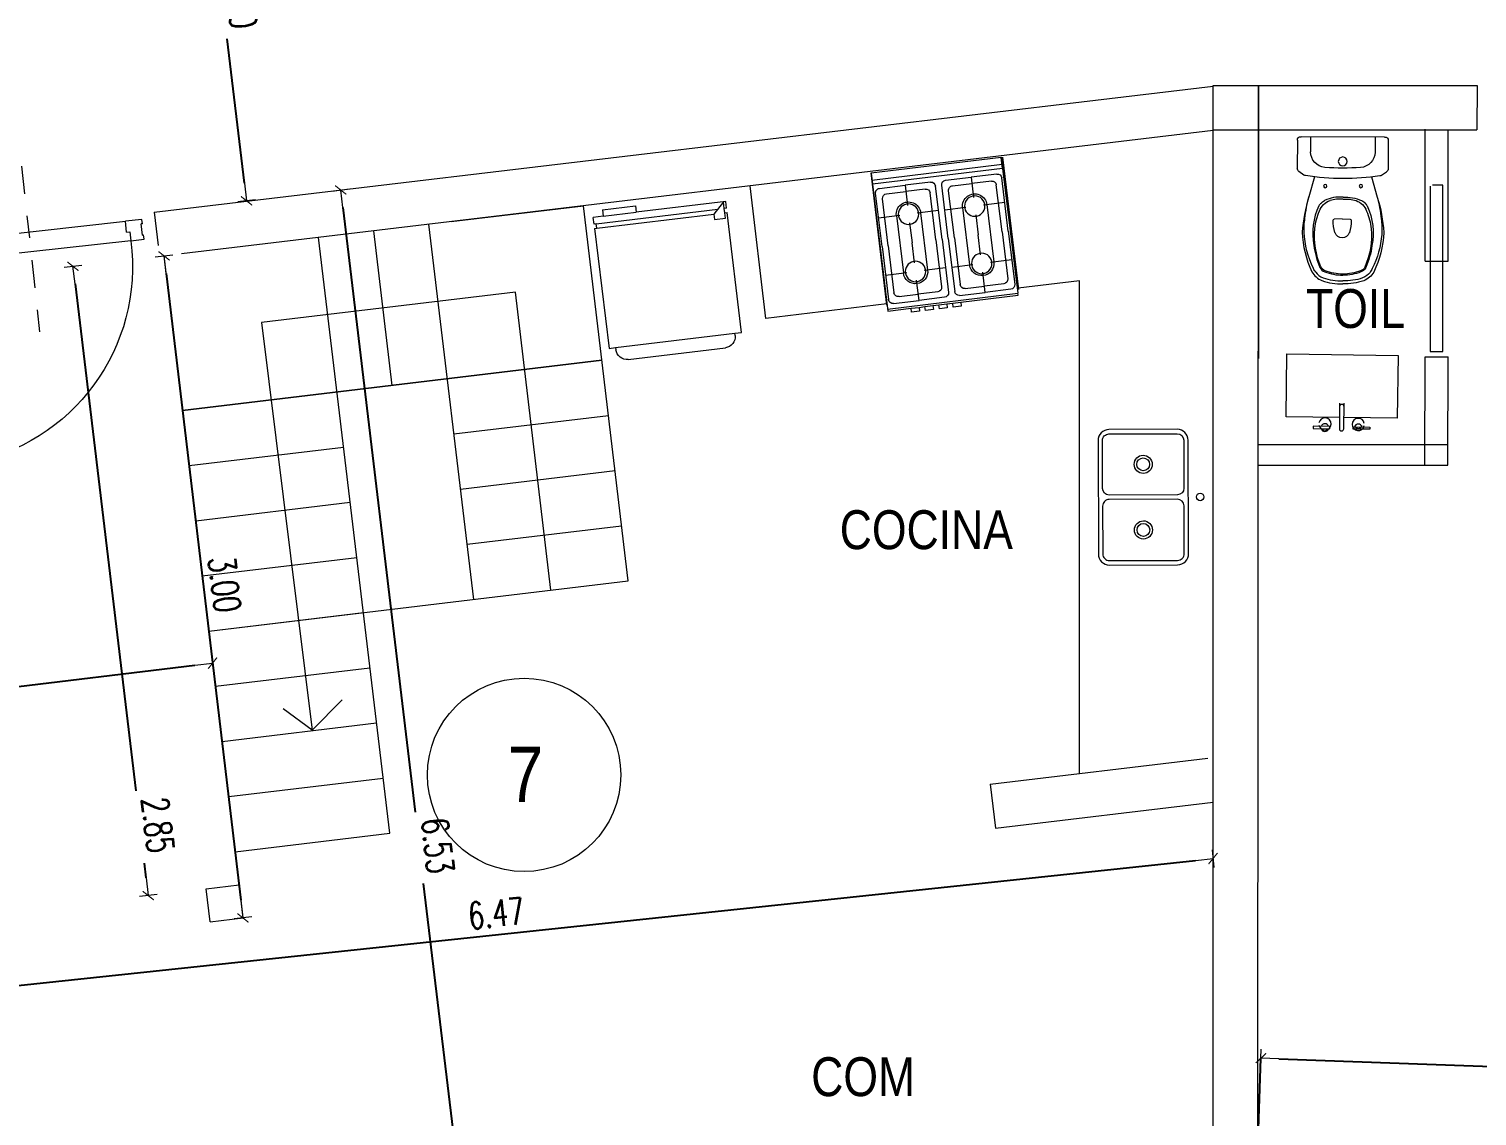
# Model space of a CAD drawing. Header units: millimetres. Extents: x 4525 to 9082, y 179 to 563.
# Drawn here: x 5381.89 to 5388.41, y 508.94 to 513.83 of the extents above; entities that cross this region are included whole.
import ezdxf

# ---------------------------------------------------------------- set-up
doc = ezdxf.new("R2010")
doc.units = ezdxf.units.MM
doc.header["$LTSCALE"] = 100
doc.linetypes.add('ACAD_ISO04W100', pattern=[30, 24, -3, 0, -3])
doc.linetypes.add('DASHDOT2', pattern=[0.5, 0.25, -0.125, 0, -0.125])
doc.layers.get('DEFPOINTS').update_dxf_attribs({"lineweight": 5})
for name, color, linetype, lineweight in [('000-Ejes', 251, 'ACAD_ISO04W100', 5), ('003-Mesada', 31, 'Continuous', 25), ('004-Carpinterias', 1, 'Continuous', 18), ('004-Carpinterias Puertas', 1, 'Continuous', 13), ('006-Cotas parciales', 7, 'Continuous', 5), ('A01-Barrido', 250, 'Continuous', 5), ('A01-Carpinterias', 1, 'Continuous', 18), ('EQ-cocinas', 24, 'Continuous', 18), ('HATCH MUROS', 251, 'Continuous', 9), ('SANIT', 12, 'Continuous', 13), ('SANIT-INT', 11, 'Continuous', 5)]:
    doc.layers.add(name, color=color, linetype=linetype, lineweight=lineweight)
doc.styles.add('AREAL', font='ARIALN.TTF')
doc.styles.add('COTAS', font='ROMANS.shx', dxfattribs={"width": 0.7})
doc.dimstyles.new('COTA40', dxfattribs={"dimscale": 0.4, "dimtxt": 0.3, "dimasz": 0.2, "dimexe": 0, "dimexo": 0, "dimgap": 0.09, "dimtad": 1, "dimzin": 0, "dimdsep": 46, "dimtxsty": 'COTAS', "dimblk1": 'COTA_N', "dimblk2": 'COTA_N', "dimsah": 1, "dimcen": 0.1, "dimclrd": 1, "dimclre": 8, "dimclrt": 5, "dimaunit": 1, "dimadec": 3, "dimazin": 0, "dimtfac": 1, "dimtix": 1, "dimtmove": 2, "dimatfit": 3, "dimldrblk": 'COTA_N', "dimfxl": 0, "dimtolj": 1, "dimtzin": 0, "dimarcsym": 0})

# ---------------------------------------------------------------- blocks, each defined once
blk = doc.blocks.new('COTA_N')
for p, q in [((-1, 0), (0, 0)), ((0, 0.5), (0, -0.5))]:
    blk.add_line(p, q)
at = {"const_width": 0.065}
blk.add_lwpolyline([(0.1414213562373163, 0.1414213562373021), (0.2828427124746327, 0.2828427124746187), (0, 0), (-0.1414213562373021, -0.1414213562373021), (-0.2828427124746185, -0.2828427124746185)], dxfattribs=at)
blk = doc.blocks.new('*D420')
at = {"layer": '006-Cotas parciales', "color": 8, "lineweight": -2, "ltscale": 100}
for p, q in [((5387.419214085192, 508.7625038530301), (5387.434675631134, 509.1971563359548)), ((5394.664039718273, 508.5047894518318), (5394.679501264215, 508.9394419347566))]:
    blk.add_line(p, q, dxfattribs=at)
at = {"layer": '006-Cotas parciales', "color": 1, "lineweight": -2, "ltscale": 100}
blk.add_line((5387.514625063856, 509.1943123585806), (5394.599551831493, 508.9422859121307), dxfattribs=at)
at = {"layer": 'DEFPOINTS', "color": 0, "ltscale": 100}
for p in [(5394.679501264215, 508.9394419347566), (5387.419214085192, 508.7625038530301), (5394.664039718273, 508.5047894518318)]:
    blk.add_point(p, dxfattribs=at)
at = {"layer": '006-Cotas parciales', "color": 1, "lineweight": -2, "ltscale": 100, "xscale": 0.08000000000000002, "yscale": 0.08000000000000002, "zscale": 0.08000000000000002}
for p, rotation in [((5387.434675631134, 509.1971563359548), 177.9627219764318), ((5394.679501264215, 508.9394419347566), 357.9627219764317)]:
    blk.add_blockref('COTA_N', p, dxfattribs=dict(at, rotation=rotation))
at = {"layer": '006-Cotas parciales', "color": 5, "ltscale": 100, "insert": (5391.060501220523, 509.164238454623), "char_height": 0.12, "attachment_point": 5, "rotation": 357.9627219764318, "style": 'COTAS'}
blk.add_mtext('\\A1;7.25', dxfattribs=at)
blk = doc.blocks.new('*D422')
at = {"layer": '006-Cotas parciales', "color": 1, "lineweight": -2, "ltscale": 100}
blk.add_line((5382.509580390134, 512.7277711220223), (5382.845077857344, 509.908050996286), dxfattribs=at)
at = {"layer": 'DEFPOINTS', "color": 0, "ltscale": 100}
for p in [(5382.500128456465, 512.8072107906388), (5382.854529791029, 509.8286113276712), (5382.854529791021, 509.8286113276704)]:
    blk.add_point(p, dxfattribs=at)
at = {"layer": '006-Cotas parciales', "color": 1, "lineweight": -2, "ltscale": 100, "xscale": 0.08000000000000002, "yscale": 0.08000000000000002, "zscale": 0.08000000000000002}
for p, rotation in [((5382.500128456457, 512.8072107906379), 96.78529798966801), ((5382.854529791021, 509.8286113276704), 276.785297989668)]:
    blk.add_blockref('COTA_N', p, dxfattribs=dict(at, rotation=rotation))
at = {"layer": '006-Cotas parciales', "color": 5, "ltscale": 100, "insert": (5382.772656726078, 511.3292533795657), "char_height": 0.12, "attachment_point": 5, "rotation": 276.785297989668, "style": 'COTAS'}
blk.add_mtext('\\A1;3.00', dxfattribs=at)
blk = doc.blocks.new('*D426')
at = {"layer": '006-Cotas parciales', "color": 1, "lineweight": -2, "ltscale": 100}
blk.add_line((5380.711196051468, 510.7350087830874), (5382.638733786767, 510.9651791460957), dxfattribs=at)
at = {"layer": 'DEFPOINTS', "color": 0, "ltscale": 100}
for p in [(5382.718169449665, 510.9746646856163), (5382.718169449665, 510.974664685616), (5380.63176038857, 510.7255232435674)]:
    blk.add_point(p, dxfattribs=at)
at = {"layer": '006-Cotas parciales', "color": 1, "lineweight": -2, "ltscale": 100, "xscale": 0.08000000000000002, "yscale": 0.08000000000000002, "zscale": 0.08000000000000002}
for p, rotation in [((5382.718169449665, 510.974664685616), 6.809536780306389), ((5380.63176038857, 510.7255232435671), 186.8095367803064)]:
    blk.add_blockref('COTA_N', p, dxfattribs=dict(at, rotation=rotation))
at = {"layer": '006-Cotas parciales', "color": 5, "ltscale": 100, "insert": (5381.663582271693, 510.9454167600688), "char_height": 0.12, "attachment_point": 5, "rotation": 6.809536780306389, "style": 'COTAS'}
blk.add_mtext('\\A1;2.10', dxfattribs=at)
blk = doc.blocks.new('MI PILETA 104EC')
at = {"layer": 'SANIT'}
for points in [[(-0.009999999999990905, 0.1035258468169786), (-0.009999999999990905, 0.4135258468170377, 0.414213562373095), (-0.03999999999996362, 0.4435258468170105), (-0.2549999999999955, 0.4435258468170105, 0.4142135623731034), (-0.2849999999999682, 0.4135258468170377), (-0.2849999999999682, 0.1035258468169786, 0.414213562373095), (-0.2549999999999955, 0.07352584681700591), (-0.03999999999996362, 0.07352584681700591, 0.414213562373095)], [(0.04000000000007731, 0.4435258468170105), (0.2549999999999955, 0.4435258468170105, -0.414213562373095), (0.2850000000000819, 0.4135258468169241), (0.2849999999999682, 0.1035258468169786, -0.414213562373095), (0.2549999999999955, 0.07352584681700591), (0.04000000000007731, 0.07352584681700591, -0.414213562373095), (0.009999999999990905, 0.1035258468169786), (0.009999999999990905, 0.4135258468169241, -0.414213562373095)]]:
    blk.add_lwpolyline(points, format="xyb", close=True, dxfattribs=at)
at = {"layer": 'SANIT-INT'}
blk.add_lwpolyline([(0.3050000000000637, 0.1035258468169786), (0.3050000000000637, 0.4135258468170377, 0.4142135623738675), (0.2549999999999955, 0.4635258468169923), (-0.2549999999999955, 0.4635258468169923, 0.4142135623738675), (-0.3050000000000637, 0.4135258468170377), (-0.3050000000000637, 0.1035258468169786, 0.4142135623732016), (-0.2549999999999955, 0.05352584681713779), (0.2550000000001091, 0.0535258468170241, 0.4142135623732016)], format="xyb", close=True, dxfattribs=at)
for centre, radius in [((-0.1474999999999227, 0.258525846817065), 0.0409911865168624), ((-0.1474999999999227, 0.258525846817065), 0.02896462872615757), ((0.1475000000000364, 0.2585258468169513), 0.0409911865168624), ((0.1475000000000364, 0.2585258468169513), 0.02896462872615757), ((0, 0), 0.017)]:
    blk.add_circle(centre, radius, dxfattribs=at)
blk = doc.blocks.new('Anaf1')
at = {"layer": 'SANIT', "linetype": 'ByBlock'}
for p, q in [((-0.2949999999999591, 0), (0.2950000000001864, 1.13686837721616e-13)), ((-0.2949999999999591, -0.04999999999995453), (-0.2949999999999591, 0)), ((0.2950000000001864, 1.13686837721616e-13), (0.2950000000001864, -0.6249999999998863)), ((-0.2949999999999591, -0.04999999999995453), (-0.2949999999999591, -0.6159999999999854)), ((-0.2860000000000582, -0.33299999999997), (-0.2860000000000582, -0.09199999999998454)), ((-0.2659999999999627, -0.07200000000000273), (-0.1499999999999773, -0.07200000000000273)), ((-0.03399999999999181, -0.07200000000000273), (-0.1499999999999773, -0.07200000000000273)), ((-0.01400000000001, -0.33299999999997), (-0.01400000000001, -0.09199999999998454)), ((0.01400000000001, -0.33299999999997), (0.01400000000001, -0.09199999999998454)), ((0.03399999999999181, -0.07200000000000273), (0.1499999999999773, -0.07200000000000273)), ((0.2660000000001901, -0.07199999999988904), (0.1499999999999773, -0.07200000000000273)), ((0.2860000000002856, -0.3329999999998563), (0.2860000000002856, -0.09199999999987085)), ((-0.2860000000000582, -0.33299999999997), (-0.2860000000000582, -0.5739999999999554)), ((-0.01400000000001, -0.33299999999997), (-0.01400000000001, -0.5739999999999554)), ((0.01400000000001, -0.33299999999997), (0.01400000000001, -0.5739999999999554)), ((0.2860000000002856, -0.3329999999998563), (0.2860000000002856, -0.5739999999998417)), ((-0.2949999999999591, -0.625), (-0.2949999999999591, -0.6159999999999854)), ((-0.03499999999996817, -0.625), (-0.2949999999999591, -0.625)), ((-0.2659999999999627, -0.5940000000000509), (-0.1499999999999773, -0.5940000000000509)), ((-0.03399999999999181, -0.5940000000000509), (-0.1499999999999773, -0.5940000000000509)), ((-0.03499999999996817, -0.625), (-0.03499999999996817, -0.6430000000000291)), ((-0.03499999999996817, -0.6430000000000291), (0.0009999999999763531, -0.6430000000000291)), ((0.0009999999999763531, -0.6430000000000291), (0.0009999999999763531, -0.625)), ((0.02800000000002001, -0.625), (0.0009999999999763531, -0.625)), ((0.02800000000002001, -0.625), (0.02800000000002001, -0.6430000000000291)), ((0.02800000000002001, -0.6430000000000291), (0.06399999999996453, -0.6430000000000291)), ((0.03399999999999181, -0.5940000000000509), (0.1499999999999773, -0.5940000000000509)), ((0.06399999999996453, -0.6430000000000291), (0.06399999999996453, -0.625)), ((0.09100000000000819, -0.625), (0.06399999999996453, -0.625)), ((0.09100000000000819, -0.625), (0.09100000000000819, -0.6430000000000291)), ((0.09100000000000819, -0.6430000000000291), (0.1269999999999527, -0.6430000000000291)), ((0.1269999999999527, -0.6430000000000291), (0.1269999999999527, -0.625)), ((0.1539999999999964, -0.625), (0.1269999999999527, -0.625)), ((0.2660000000001901, -0.5939999999999372), (0.1499999999999773, -0.5940000000000509)), ((0.1539999999999964, -0.625), (0.1539999999999964, -0.6430000000000291)), ((0.1539999999999964, -0.6430000000000291), (0.1900000000000546, -0.6430000000000291)), ((0.2950000000001864, -0.6249999999998863), (0.1900000000000546, -0.625)), ((0.1900000000000546, -0.6430000000000291), (0.1900000000000546, -0.625))]:
    blk.add_line(p, q, dxfattribs=at)
for centre in [(-0.1499999999999773, -0.2029999999999745), (0.1499999999999773, -0.2029999999999745), (-0.1499999999999773, -0.4629999999999654), (0.1499999999999773, -0.4629999999999654)]:
    blk.add_circle(centre, 0.046, dxfattribs=at)
for centre, start, end in [((-0.2659999999999627, -0.09199999999998454), 90, 180), ((-0.03399999999999181, -0.09199999999998454), 0, 90), ((0.03399999999999181, -0.09199999999998454), 90, 180), ((0.2660000000001901, -0.09199999999987085), 0, 90), ((-0.2659999999999627, -0.5739999999999554), 180, 270), ((-0.03399999999999181, -0.5739999999999554), 270, 0), ((0.03399999999999181, -0.5739999999999554), 180, 270), ((0.2660000000001901, -0.5739999999998417), 270, 0)]:
    blk.add_arc(centre, 0.02, start, end, dxfattribs=at)
at = {"layer": 'SANIT-INT'}
for p, q in [((-0.2949999999999591, -0.03200000000003911), (0.2950000000001864, -0.03199999999992542)), ((-0.2949999999999591, -0.04999999999995453), (0.2950000000001864, -0.04999999999984084)), ((-0.2580000000000382, -0.33299999999997), (-0.2580000000000382, -0.1200000000000045)), ((-0.2380000000000564, -0.1000000000000227), (-0.1499999999999773, -0.1000000000000227)), ((-0.1499999999999773, -0.07200000000000273), (-0.1499999999999773, -0.1634529552741242)), ((-0.06200000000001182, -0.1000000000000227), (-0.1499999999999773, -0.1000000000000227)), ((-0.04200000000003001, -0.33299999999997), (-0.04200000000003001, -0.1200000000000045)), ((0.04200000000003001, -0.33299999999997), (0.04200000000003001, -0.1200000000000045)), ((0.06200000000001182, -0.1000000000000227), (0.1499999999999773, -0.1000000000000227)), ((0.1499999999999773, -0.07200000000000273), (0.1499999999999773, -0.1634529552741242)), ((0.23700000000008, -0.1000000000000227), (0.1499999999999773, -0.1000000000000227)), ((0.2580000000002656, -0.3329999999998563), (0.2580000000002656, -0.1199999999998909)), ((-0.2860000000000582, -0.2029999999999745), (-0.1895470447259413, -0.2029999999999745)), ((-0.2050000000000409, -0.2029999999999745), (-0.2050000000000409, -0.4629999999999654)), ((-0.1499999999999773, -0.2425470447258249), (-0.1499999999999773, -0.33299999999997)), ((-0.01400000000001, -0.2029999999999745), (-0.1104529552741269, -0.2029999999999745)), ((-0.09500000000002728, -0.2029999999999745), (-0.09500000000002728, -0.4629999999999654)), ((0.01400000000001, -0.2029999999999745), (0.1104529552741269, -0.2029999999999745)), ((0.09500000000002728, -0.2029999999999745), (0.09500000000002728, -0.4629999999999654)), ((0.1499999999999773, -0.2425470447258249), (0.1499999999999773, -0.33299999999997)), ((0.2860000000002856, -0.2029999999998608), (0.1895470447259413, -0.2029999999999745)), ((0.2050000000000409, -0.2029999999999745), (0.2050000000000409, -0.4629999999999654)), ((-0.2580000000000382, -0.33299999999997), (-0.2580000000000382, -0.5460000000000491)), ((-0.1499999999999773, -0.4234529552741151), (-0.1499999999999773, -0.33299999999997)), ((-0.04200000000003001, -0.33299999999997), (-0.04200000000003001, -0.5460000000000491)), ((0.04200000000003001, -0.33299999999997), (0.04200000000003001, -0.5460000000000491)), ((0.1499999999999773, -0.4234529552741151), (0.1499999999999773, -0.33299999999997)), ((0.2580000000002656, -0.3329999999998563), (0.2580000000002656, -0.5459999999999354)), ((-0.2860000000000582, -0.4629999999999654), (-0.1895470447259413, -0.4629999999999654)), ((-0.1499999999999773, -0.5940000000000509), (-0.1499999999999773, -0.5025470447258158)), ((-0.01400000000001, -0.4629999999999654), (-0.1104529552741269, -0.4629999999999654)), ((0.01400000000001, -0.4629999999999654), (0.1104529552741269, -0.4629999999999654)), ((0.1499999999999773, -0.5940000000000509), (0.1499999999999773, -0.5025470447258158)), ((0.2860000000002856, -0.4629999999998518), (0.1895470447259413, -0.4629999999999654)), ((-0.2380000000000564, -0.5660000000000309), (-0.1499999999999773, -0.5660000000000309)), ((-0.06200000000001182, -0.5660000000000309), (-0.1499999999999773, -0.5660000000000309)), ((0.06200000000001182, -0.5660000000000309), (0.1499999999999773, -0.5660000000000309)), ((0.23700000000008, -0.5660000000000309), (0.1499999999999773, -0.5660000000000309)), ((0.2950000000001864, -0.6159999999998718), (-0.2949999999999591, -0.6159999999999854)), ((0.0009999999999763531, -0.625), (-0.03499999999996817, -0.625)), ((0.06399999999996453, -0.625), (0.02800000000002001, -0.625)), ((0.1269999999999527, -0.625), (0.09100000000000819, -0.625)), ((0.1900000000000546, -0.625), (0.1539999999999964, -0.625))]:
    blk.add_line(p, q, dxfattribs=at)
for centre, radius, start, end in [((-0.2380000000000564, -0.1200000000000045), 0.02, 90, 180), ((-0.06200000000001182, -0.1200000000000045), 0.02, 0, 90), ((0.06200000000001182, -0.1200000000000045), 0.02, 90, 180), ((0.2371434290697607, -0.1208743994770884), 0.02087489222549785, 2.400686010455708, 90.39367604510993), ((-0.1499999999999773, -0.2029999999999745), 0.055, 0, 180), ((0.1499999999999773, -0.2029999999999745), 0.055, 0, 180), ((-0.1499999999999773, -0.4629999999999654), 0.055, 180, 0), ((0.1499999999999773, -0.4629999999999654), 0.055, 180, 0), ((-0.2380000000000564, -0.5460000000000491), 0.02, 180, 270), ((-0.06200000000001182, -0.5460000000000491), 0.02, 270, 0), ((0.06200000000001182, -0.5460000000000491), 0.02, 180, 270), ((0.237143429069647, -0.5451256005227378), 0.02087489222558157, 269.6063239552093, 357.5993139895573)]:
    blk.add_arc(centre, radius, start, end, dxfattribs=at)
blk = doc.blocks.new('Hela1')
at = {"layer": 'SANIT'}
for p, q in [((-0.2200000000000015, 0), (0.2200000000000015, 0)), ((-0.2999999999999998, -0.6100000000000012), (-0.2999999999999998, -0.0600000000000005)), ((-0.2999999999999998, -0.0600000000000005), (-0.2700000000000022, -0.06000000000000227)), ((-0.2700000000000005, -0.0600000000000005), (-0.2700000000000005, -0.05000000000000071)), ((-0.2700000000000022, -0.06000000000000227), (0.2700000000000005, -0.0600000000000005)), ((0.2700000000000005, -0.05000000000000071), (0.2700000000000005, -0.0600000000000005)), ((0.2700000000000005, -0.06000000000000227), (0.2999999999999998, -0.0600000000000005)), ((0.2999999999999998, -0.0600000000000005), (0.2999999999999998, -0.6100000000000012)), ((-0.2999999999999998, -0.6100000000000012), (-0.2900000000000018, -0.6100000000000021)), ((-0.2900000000000018, -0.6300000000000008), (-0.2999999999999998, -0.6300000000000008)), ((-0.3000000000000016, -0.6300000000000008), (-0.2999999999999998, -0.660000000000001)), ((-0.2900000000000018, -0.6100000000000021), (-0.2900000000000018, -0.6300000000000008)), ((0.2900000000000018, -0.6100000000000021), (0.2900000000000018, -0.6300000000000008)), ((0.2900000000000018, -0.6100000000000021), (0.2999999999999998, -0.6100000000000012)), ((0.2999999999999998, -0.6300000000000008), (0.2900000000000018, -0.6300000000000008)), ((0.2999999999999998, -0.6300000000000008), (0.2999999999999998, -0.660000000000001)), ((-0.2550000000000017, -0.6600000000000001), (-0.2999999999999998, -0.660000000000001)), ((-0.2550000000000017, -0.6900000000000013), (-0.2550000000000017, -0.6600000000000001)), ((-0.2550000000000017, -0.6900000000000004), (-0.1049999999999995, -0.6900000000000013)), ((-0.1049999999999995, -0.6900000000000022), (-0.1049999999999995, -0.6600000000000001)), ((0.2999999999999998, -0.660000000000001), (-0.1049999999999995, -0.6599999999999993))]:
    blk.add_line(p, q, dxfattribs=at)
for centre, start, end in [((-0.2200000000000015, -0.05000000000000071), 89.99999999999979, 180), ((0.2200000000000015, -0.05000000000000071), 0, 89.99999999999974)]:
    blk.add_arc(centre, 0.05, start, end, dxfattribs=at)
at = {"layer": 'SANIT-INT'}
for p, q in [((0.2400000000000011, -0.6100000000000021), (0.2400000000000011, -0.5850000000000017)), ((0.2400000000000011, -0.5850000000000017), (0.2900000000000018, -0.5850000000000017)), ((0.2900000000000018, -0.5850000000000017), (0.2900000000000018, -0.6100000000000021)), ((-0.2900000000000018, -0.6100000000000021), (0.2400000000000011, -0.6100000000000021)), ((-0.2900000000000018, -0.6300000000000008), (0.2600000000000007, -0.6300000000000008)), ((0.2900000000000018, -0.6600000000000028), (0.2400000000000011, -0.6100000000000021)), ((0.2900000000000018, -0.6300000000000008), (0.2900000000000018, -0.6600000000000028)), ((-0.2550000000000017, -0.6600000000000001), (-0.1049999999999995, -0.6599999999999993))]:
    blk.add_line(p, q, dxfattribs=at)
blk = doc.blocks.new('INOD-MONACO-AP-PLANTA-CON-DPTO')
at = {"layer": 'SANIT'}
for p, q in [((-0.1875, 0), (0.1875, 0)), ((-0.2044999999999391, -0.01500000000010004), (-0.2044999999999391, -0.1421095426510419)), ((0.2044999999999391, -0.01500000000010004), (0.2044999999999391, -0.1421095426510419)), ((-0.1744726813707302, -0.1716958425374742), (-0.1971309899890912, -0.1561182553623439)), ((-0.1300043800614503, -0.1794738217547547), (-0.1559731098107022, -0.2704400000000078)), ((0.1269543567073015, -0.1798239402976378), (0.1519168901892272, -0.2704400000000078)), ((0.1744726813707302, -0.1716958425374742), (0.1971309899890912, -0.1561182553623439))]:
    blk.add_line(p, q, dxfattribs=at)
for points in [[(-0.103501688297797, -0.300088000144342, 0.02891968446601949), (-0.1109281098107431, -0.3100400000000718, 0.1569982379524856), (-0.1327081098107783, -0.4882399999999052, 0.07282937098922942), (-0.1049881098107335, -0.5872400000000653, 0.2043327168444823), (-0.08370310981069906, -0.6070400000000973, 0.08039211096279854), (-0.002028109810680689, -0.6223849999998947)], [(-0.002028109810680689, -0.2704400000000078, 0.1215239087016815), (-0.08521360647660003, -0.285907796123638, 0.06069296288012443)], [(-0.002028109810680689, -0.2704400000000078, -0.1215239087016815), (0.08115738685512497, -0.285907796123638, -0.06069296288012443)], [(0.09944546867643567, -0.300088000144342, -0.02891968446601949), (0.106871890189268, -0.3100400000000718, -0.1569982379524856), (0.1286518901893032, -0.4882399999999052, -0.07282937098922942), (0.1009318901892584, -0.5872400000000653, -0.2043327168444823), (0.07964689018933768, -0.6070400000000973, -0.08039211096279854), (-0.002028109810680689, -0.6223849999998947)], [(-0.1242130356785083, -0.6086133216533653, 0.1229684794302639), (-0.09120409791148631, -0.6341285035780402, 0.09256830714706141), (-0.002028109810680689, -0.6471950019015367, 0.0933757579531992)], [(0.1201568160571469, -0.6086133216533653, -0.1229684794302639), (0.08714787829001125, -0.6341285035780402, -0.09256830714707319), (-0.002028109810680689, -0.6471950019015367, -0.0933757579531992)]]:
    blk.add_lwpolyline(points, format="xyb", dxfattribs=at)
for centre, radius, start, end in [((-0.1894122838704106, -0.01665713351144404), 0.0167665418743097, 83.45096086134691, 131.9108305766657), ((0.1894122838704106, -0.01665713351144404), 0.0167665418743098, 48.0891694233343, 96.5490391386531), ((-0.1875, -0.01500000000010004), 0.017, 140.4696340946339, 180), ((0.1875, -0.01500000000010004), 0.017, 0, 39.53036590536615), ((-0.1875, -0.1421095426510419), 0.017, 180, 235.4914770123155), ((-0.1648416913816391, -0.1576871298261722), 0.017, 235.4914770123155, 261.4564352098724), ((0, 0.9395865384615263), 1.126586538461539, 261.4564352098724, 278.5435647901276), ((0.1648416913816391, -0.1576871298261722), 0.017, 278.5435647901276, 304.5085229876845), ((0.1875, -0.1421095426510419), 0.017, 304.5085229876845, 0), ((0.4075275888357055, -0.4210541899733471), 0.5832818114739858, 165.0356159295131, 174.6981765783248), ((-0.06088618921569378, -0.3361657372449827), 0.05583622369332557, 115.8293593564002, 139.7491744394574), ((0.05682996959421871, -0.3361657372449827), 0.05583622369332557, 40.25082556054257, 64.17064064354153), ((-0.4115838084383086, -0.421054189970846), 0.5832818114550833, 5.301823421596778, 14.96438407075713), ((0.1073526060433778, -0.4151784160972056), 0.2846906370738987, 170.2890878224414, 184.6109877135514), ((-0.1114088256647392, -0.4151784160972056), 0.2846906370738987, 357.2884526785306, 9.710912177558573), ((0.2447546701497458, -0.4063862926379898), 0.4223609615022964, 184.301406441026, 206.0710492915529), ((-0.2488108897711072, -0.4063862926379898), 0.4223609615022964, 333.9289507084471, 356.9788714067552), ((-0.0254115411762541, -0.5350569518809607), 0.1231757884083064, 207.5391003383246, 216.6671824553037), ((0.02135532155477904, -0.5350569518809607), 0.1231757884083064, 323.3328175446962, 332.4608996616754)]:
    blk.add_arc(centre, radius, start, end, dxfattribs=at)
at = {"layer": 'SANIT-INT'}
for p, q in [((-0.1449999999999818, 0), (-0.1449999999999818, -0.06721035199984726)), ((0.1449999999999818, 0), (0.1449999999999818, -0.06721035199984726)), ((0.001627289623570505, -0.3680216066654793), (-0.03416191527173851, -0.3692547744051353)), ((0.001627289623570505, -0.3680216066654793), (0.03741649451865214, -0.3692547744051353))]:
    blk.add_line(p, q, dxfattribs=at)
for points in [[(-0.1559731098107022, -0.2704400000000078, 0.05803092419500167), (-0.1851781098107494, -0.4288399999998092, 0.09976757165374839), (-0.141618109810679, -0.6070400000000973, 0.1552561087472014), (-0.09607810981071907, -0.6466399999999339, 0.09390614768995514), (-0.002028109810680689, -0.6604999999999563, 0.09390614768995514)], [(-0.002544760616729036, -0.2793350082599773, 0.08741993924799438), (-0.0603558251599452, -0.2860935117248573, 0.1215239087016731)], [(0.1519168901892272, -0.2704400000000078, -0.05803092419500167), (0.1811218901892744, -0.4288399999998092, -0.09976757165374839), (0.1375618901893176, -0.6070400000000973, -0.1552561087472014), (0.092021890189244, -0.6466399999999339, -0.09390614768995514), (-0.002028109810680689, -0.6604999999999563, -0.09390614768995514)], [(-0.00151145900474603, -0.2793350082599773, -0.08741993924799438), (0.05629960553858382, -0.2860935117248573, -0.1215239087016731)]]:
    blk.add_lwpolyline(points, format="xyb", dxfattribs=at)
for centre, radius in [((0, -0.1099999999999), 0.02), ((-0.08226310981069673, -0.2209399999999277), 0.007425), ((0.07820689018933535, -0.2209399999999277), 0.007425)]:
    blk.add_circle(centre, radius, dxfattribs=at)
for centre, radius, start, end in [((-0.07499999999993179, -0.06721035199984726), 0.07, 180, 265.7396957933601), ((0.07499999999993179, -0.06721035199984726), 0.07, 274.2603042066399, 0), ((0, 0.9395865384615263), 1.079586538461539, 265.7396957933601, 274.2603042066399), ((-0.03579185374280769, -0.3584531164717646), 0.07641531973975386, 108.750848748993, 160.6658217317385), ((0.03173563412133262, -0.3584531164717646), 0.07641531973975386, 19.33417826826152, 71.24915125100704), ((0.1616287280322695, -0.4484474151488484), 0.2931502825049992, 156.8405031906451, 172.9202841881469), ((0.1519459645833194, -0.3748136839224117), 0.1909408687625346, 179.8282416376988, 196.8592931275974), ((-0.03398958082505033, -0.3742562941686174), 0.005004487896337668, 91.97342649323774, 179.8282416376988), ((-0.1486913853362921, -0.3748136839224117), 0.1909408687625346, 343.1407068724026, 0.1717583623011701), ((0.03724416007196396, -0.3742562941686174), 0.005004487896337668, 0.1717583623011701, 88.02657350676229), ((-0.1656849476537445, -0.4484474151488484), 0.2931502825049992, 7.079715811853054, 23.15949680935488), ((0.2191847849261421, -0.443090789473672), 0.3498274803696287, 174.9531880705503, 203.9731690010456), ((-0.01948018750738356, -0.4267639243512349), 0.01181590372073576, 196.8592931275974, 200.5908181662419), ((0.001841911266865282, -0.4187533737674585), 0.03459310321480315, 200.5908181662419, 269.6445247143764), ((0.001412667980162041, -0.4187533737674585), 0.03459310321480315, 270.3554752856236, 339.4091818337581), ((0.02273476675441088, -0.4267639243512349), 0.01181590372073576, 339.4091818337581, 343.1407068724026), ((-0.2232410045475035, -0.443090789473672), 0.3498274803696287, 336.0268309989544, 5.046811929449674), ((-0.07113186132073679, -0.5721852203732851), 0.03210255661112169, 203.9731690010456, 250.166892305025), ((0.06707564169937541, -0.5721852203732851), 0.03210255661112169, 289.833107694975, 336.0268309989544), ((0.004545220515979054, -0.3623645321320055), 0.2551535416557778, 250.166892305025, 268.5518682901512), ((-0.00860144013745412, -0.3623645321320055), 0.2551535416557778, 271.4481317098488, 289.833107694975)]:
    blk.add_arc(centre, radius, start, end, dxfattribs=at)
blk = doc.blocks.new('*D456')
at = {"layer": '006-Cotas parciales', "color": 1, "lineweight": -2, "ltscale": 100}
blk.add_line((5380.868241255487, 509.420154738856), (5387.139662721385, 510.0871392856654), dxfattribs=at)
at = {"layer": 'DEFPOINTS', "color": 0, "ltscale": 100}
for p in [(5387.219214085194, 510.0955998126178), (5387.219214085194, 510.0955998126171), (5380.788689891679, 509.4116942119051)]:
    blk.add_point(p, dxfattribs=at)
at = {"layer": '006-Cotas parciales', "color": 1, "lineweight": -2, "ltscale": 100, "xscale": 0.08000000000000002, "yscale": 0.08000000000000002, "zscale": 0.08000000000000002}
for p, rotation in [((5387.219214085194, 510.0955998126171), 6.070758508099792), ((5380.788689891679, 509.4116942119044), 186.0707585080998)]:
    blk.add_blockref('COTA_N', p, dxfattribs=dict(at, rotation=rotation))
at = {"layer": '006-Cotas parciales', "color": 5, "ltscale": 100, "insert": (5383.993799356094, 509.8491086488302), "char_height": 0.12, "attachment_point": 5, "rotation": 6.070758508099791, "style": 'COTAS'}
blk.add_mtext('\\A1;6.47', dxfattribs=at)
blk = doc.blocks.new('*D482')
at = {"layer": '006-Cotas parciales', "color": 1, "lineweight": -2, "ltscale": 100}
for p, q in [((5382.099439964747, 512.6811404124035), (5382.372479101937, 510.3997793252701)), ((5382.419336559667, 510.008264827361), (5382.411456817711, 510.0741035084322))]:
    blk.add_line(p, q, dxfattribs=at)
at = {"layer": 'DEFPOINTS', "color": 0, "ltscale": 100}
for p in [(5382.089933204805, 512.7605735384617), (5382.428843319613, 509.9288317013032), (5382.428843319612, 509.928831701303)]:
    blk.add_point(p, dxfattribs=at)
at = {"layer": '006-Cotas parciales', "color": 1, "lineweight": -2, "ltscale": 100, "xscale": 0.08000000000000002, "yscale": 0.08000000000000002, "zscale": 0.08000000000000002}
for p, rotation in [((5382.089933204803, 512.7605735384615), 96.82484300596145), ((5382.428843319612, 509.928831701303), 276.8248430059614)]:
    blk.add_blockref('COTA_N', p, dxfattribs=dict(at, rotation=rotation))
at = {"layer": '006-Cotas parciales', "color": 5, "ltscale": 100, "insert": (5382.472184926009, 510.2465419887908), "char_height": 0.12, "attachment_point": 5, "rotation": 276.82484300596144, "style": 'COTAS'}
blk.add_mtext('\\A1;2.85', dxfattribs=at)
blk = doc.blocks.new('*D483')
at = {"layer": '006-Cotas parciales', "color": 8, "lineweight": -2, "ltscale": 100}
for p, q in [((5382.227634409405, 518.2133643173963), (5382.254312594368, 518.2165523042461)), ((5382.844421535604, 513.0518746967567), (5382.871099720567, 513.0550626836065))]:
    blk.add_line(p, q, dxfattribs=at)
at = {"layer": '006-Cotas parciales', "color": 1, "lineweight": -2, "ltscale": 100}
for p, q in [((5382.263804892117, 518.1371174486508), (5382.745093962095, 514.1095227831657)), ((5382.861607422819, 513.1344975392019), (5382.784012382862, 513.7838398752247))]:
    blk.add_line(p, q, dxfattribs=at)
at = {"layer": 'DEFPOINTS', "color": 0, "ltscale": 100}
for p in [(5382.227634409405, 518.2133643173963), (5382.844421535604, 513.0518746967567), (5382.871099720567, 513.0550626836065)]:
    blk.add_point(p, dxfattribs=at)
at = {"layer": '006-Cotas parciales', "color": 1, "lineweight": -2, "ltscale": 100, "xscale": 0.08000000000000002, "yscale": 0.08000000000000002, "zscale": 0.08000000000000002}
for p, rotation in [((5382.254312594368, 518.2165523042461), 96.81441141574908), ((5382.871099720567, 513.0550626836065), 276.8144114157491)]:
    blk.add_blockref('COTA_N', p, dxfattribs=dict(at, rotation=rotation))
at = {"layer": '006-Cotas parciales', "color": 5, "ltscale": 100, "insert": (5382.844579920773, 513.9562443568728), "char_height": 0.12, "attachment_point": 5, "rotation": 276.8144114157491, "style": 'COTAS'}
blk.add_mtext('\\A1;5.20', dxfattribs=at)
blk = doc.blocks.new('*D484')
at = {"layer": '006-Cotas parciales', "color": 8, "lineweight": -2, "ltscale": 100}
for p, q in [((5383.294127315528, 513.103694205513), (5383.294791337301, 513.1037735682571)), ((5384.068990952618, 506.620471747651), (5384.069654974391, 506.6205511103951))]:
    blk.add_line(p, q, dxfattribs=at)
at = {"layer": '006-Cotas parciales', "color": 1, "lineweight": -2, "ltscale": 100}
for p, q in [((5383.304285232291, 513.024338903545), (5383.629348731615, 510.3045584438872)), ((5384.0601610794, 506.6999857751072), (5383.667799006324, 509.9828480518032))]:
    blk.add_line(p, q, dxfattribs=at)
at = {"layer": 'DEFPOINTS', "color": 0, "ltscale": 100}
for p in [(5383.294127315528, 513.103694205513), (5384.068990952618, 506.620471747651), (5384.069654974391, 506.6205511103951)]:
    blk.add_point(p, dxfattribs=at)
at = {"layer": '006-Cotas parciales', "color": 1, "lineweight": -2, "ltscale": 100, "xscale": 0.08000000000000002, "yscale": 0.08000000000000002, "zscale": 0.08000000000000002}
for p, rotation in [((5383.294791337301, 513.1037735682571), 96.81556349582277), ((5384.069654974391, 506.6205511103951), 276.8155634958228)]:
    blk.add_blockref('COTA_N', p, dxfattribs=dict(at, rotation=rotation))
at = {"layer": '006-Cotas parciales', "color": 5, "ltscale": 100, "insert": (5383.731022044839, 510.1535573125228), "char_height": 0.12, "attachment_point": 5, "rotation": 276.81556349582274, "style": 'COTAS'}
blk.add_mtext('\\A1;6.53', dxfattribs=at)
blk = doc.blocks.new('PUERTA 1.04 0.90 PT')
at = {"layer": '000-Ejes', "linetype": 'DASHDOT2', "ltscale": 0.005}
blk.add_line((804.5839257300975, 1061.020194796287), (803.7390863906453, 1061.020194781595), dxfattribs=at)
at = {"layer": '004-Carpinterias', "color": 1, "linetype": 'Continuous'}
for p, q in [((803.485978812168, 1060.680680163877), (803.345978660941, 1060.680680163877)), ((803.345978660941, 1060.662680144459), (803.345978660941, 1060.680680163877)), ((803.4859788121685, 1060.662680144459), (803.345978660941, 1060.662680144459)), ((803.4859788121685, 1060.662680144459), (803.485978812168, 1060.680680163877)), ((803.2659785910221, 1060.605680082911), (803.2659785910225, 1060.590680066712)), ((803.2809786072219, 1060.605680082911), (803.2659785910221, 1060.605680082911)), ((803.2659785910221, 1060.605680082911), (803.2659785910225, 1060.590680066712)), ((803.2809786072219, 1060.632680111914), (803.2809786072219, 1060.605680082911)), ((803.3309786447421, 1060.63268011203), (803.3309786447417, 1060.642680122837)), ((803.3789786965804, 1060.642680122778), (803.3309786448012, 1060.642680122837)), ((803.3789786965808, 1060.63268011209), (803.3789786965804, 1060.642680122897)), ((803.3309786447421, 1060.590680066709), (803.3309786447417, 1060.580680055901)), ((803.3789786965804, 1060.580680055961), (803.3309786448012, 1060.580680055901)), ((803.345978660941, 1060.560680034287), (803.345978660941, 1060.542680014863)), ((803.4859788121685, 1060.560680034287), (803.345978660941, 1060.560680034287)), ((803.485978812168, 1060.542680014863), (803.345978660941, 1060.542680014863)), ((803.3789786965808, 1060.590680066657), (803.3789786965804, 1060.580680055842)), ((803.4859788121685, 1060.560680034287), (803.485978812168, 1060.542680014863))]:
    blk.add_line(p, q, dxfattribs=at)
at = {"layer": '004-Carpinterias', "linetype": 'Continuous'}
for p, q in [((804.1810281510955, 1060.632680111914), (803.2809786072223, 1060.632680111915)), ((803.2659785910225, 1060.590680066712), (804.1810281510955, 1060.590680066712))]:
    blk.add_line(p, q, dxfattribs=at)
at = {"layer": '004-Carpinterias', "ltscale": 0.01, "const_width": 0.02}
for points in [[(803.485978812168, 1060.671680154168), (803.345978660941, 1060.671680154168)], [(803.485978812168, 1060.551680024575), (803.345978660941, 1060.551680024575)]]:
    blk.add_lwpolyline(points, dxfattribs=at)
at = {"layer": 'A01-Barrido', "linetype": 'Continuous'}
for p, q in [((804.1969629700295, 1061.472709357166), (804.1960281944289, 1060.567680192956)), ((804.2860304961216, 1060.582680223823), (804.2869652720233, 1061.457709355702))]:
    blk.add_line(p, q, dxfattribs=at)
for points in [[(804.1810281510955, 1060.578270373851), (804.1810281510955, 1060.612680236461), (804.1860281513043, 1060.612680236461), (804.1860281513043, 1060.580180201324)], [(804.1935281594112, 1060.572680193217), (804.226028194548, 1060.572680193217), (804.226028194548, 1060.567680193009), (804.1916183319379, 1060.567680193009)]]:
    blk.add_lwpolyline(points, dxfattribs=at)
blk.add_circle((804.1860281513043, 1060.572680193217), 0.007500008106809762, dxfattribs=at)
blk.add_arc((804.1773431859738, 1060.574684875566), 0.898238779767937, 88.7484171780801, 176.2980942524262, dxfattribs=at)
at = {"layer": 'A01-Carpinterias', "linetype": 'Continuous'}
for p, q in [((804.1969629703945, 1061.472709360092), (804.1969629703942, 1061.532709315697)), ((804.1969629703942, 1061.532709315697), (804.2169629703942, 1061.532709315697)), ((804.2169629703942, 1061.527709315697), (804.2169629703942, 1061.532709315697)), ((804.2169629703942, 1061.527709315697), (804.2669652720231, 1061.527709315697)), ((804.2669652720231, 1061.532709315697), (804.2669652720231, 1061.527709315697)), ((804.2669652720231, 1061.532709315697), (804.286965272023, 1061.532709315697)), ((804.2869652723446, 1061.532709330389), (804.286965272023, 1061.532709330389)), ((804.286965272023, 1061.532709315697), (804.2869652720233, 1061.457709355702)), ((804.236962978116, 1061.472709372035), (804.1969629703945, 1061.472709360092)), ((804.236962978116, 1061.457709355701), (804.236962978116, 1061.472709372035)), ((804.236962978116, 1061.457709355701), (804.2869652720233, 1061.457709355702)), ((804.1810281510955, 1060.590680066712), (804.1810281510955, 1060.632680111914)), ((804.2360282018935, 1060.567680207487), (804.196028194548, 1060.567680193009)), ((804.1960281944289, 1060.567680192949), (804.1960281944284, 1060.547680171387)), ((804.1960281941715, 1060.547680171353), (804.1960281941717, 1060.507680263828)), ((804.1960281941715, 1060.547680171353), (804.1960281944284, 1060.547680171387)), ((804.2360282018935, 1060.582680223821), (804.2860282018935, 1060.582680223823)), ((804.2360282018935, 1060.582680223821), (804.2360282018935, 1060.567680207487)), ((804.2860281798569, 1060.507680263828), (804.2860282018935, 1060.582680223823)), ((804.1960281941717, 1060.507680263828), (804.2169629703942, 1060.507680263828)), ((804.1960281941717, 1060.507680160547), (804.206028194172, 1060.507680160547)), ((804.2169629703942, 1060.512680263828), (804.2169629703942, 1060.507680263828)), ((804.2169629703942, 1060.512680263828), (804.2669652720231, 1060.512680263828)), ((804.2669652720231, 1060.507680263828), (804.2669652720231, 1060.512680263828)), ((804.2669652720231, 1060.507680263828), (804.2860281798569, 1060.507680263828)), ((804.286030496123, 1060.507680175239), (804.2760304961214, 1060.507680175239))]:
    blk.add_line(p, q, dxfattribs=at)

msp = doc.modelspace()

# ---------------------------------------------------------------- linework, layer by layer
at = {"layer": '003-Mesada', "ltscale": 100, "extrusion": (-0.1448694006770321, -0.01766268928398752, 0.9892931244857284)}
msp.add_line((5386.344042645313, 512.6554515125447), (5386.271427482119, 513.2510411682845), dxfattribs=at)
at = {"layer": 'HATCH MUROS', "color": 0, "ltscale": 100}
for p, q in [((5382.455693206261, 513.0037229305303), (5387.219214085194, 513.5717046602929)), ((5387.219200372519, 513.5746589842131), (5387.423350906595, 513.5746589842131)), ((5387.219214085194, 513.5746589842131), (5387.423350906595, 513.5746589842131)), ((5387.219214085193, 503.5746589842141), (5387.219214085194, 513.5746589842131)), ((5387.419757870589, 506.7952924237093), (5387.423350906595, 513.5746589842131)), ((5387.423350906595, 513.5746589842124), (5388.40678143584, 513.5746589842124)), ((5387.423351256359, 513.5753189200962), (5387.423351256359, 512.3455403692135)), ((5387.219214085194, 513.3708790732187), (5382.578055976894, 512.8165187954237)), ((5387.219214085194, 513.374658984213), (5387.42324490743, 513.374658984213)), ((5387.423245203193, 513.3752170336829), (5388.406754893346, 513.3750862302672)), ((5388.173390870054, 512.78354708049), (5388.174043451546, 513.3775162767993)), ((5388.277108731047, 512.783433127853), (5388.277758786743, 513.375103386307)), ((5386.343977322335, 512.6559872916923), (5386.272939102797, 513.2517670927637)), ((5385.752360869744, 512.5855354729442), (5385.681322650205, 513.1813152740158)), ((5383.790952995244, 512.9613925343349), (5384.386718166987, 513.0325533391169)), ((5384.588340447202, 511.3445520191751), (5384.386718166987, 513.032553339116)), ((5383.526444250639, 512.2248226978447), (5383.443423311726, 512.9198820648771)), ((5383.89328108017, 511.2615310802631), (5383.691658799952, 512.9495324002037)), ((5383.515411445019, 510.2092884567053), (5383.1951878235, 512.8902317295513)), ((5382.855886121765, 509.8287730507113), (5382.500128456465, 512.8072107906389)), ((5386.619214085194, 512.6949475116428), (5386.343261992592, 512.6619865835416)), ((5386.619214085194, 510.4789127791173), (5386.619214085194, 512.6949475116428)), ((5385.751670632871, 512.591324317171), (5385.207396246565, 512.5263137976092)), ((5382.583149395377, 512.1121514236061), (5384.469739105899, 512.3374939720823)), ((5384.469739105899, 512.3374939720834), (5382.583149395377, 512.1121514236061)), ((5388.17238164729, 511.8649687232873), (5388.17291729753, 512.3525089727948)), ((5388.27609963348, 511.8649687232873), (5388.276635158523, 512.3523950201577)), ((5383.804330074191, 512.0062375449431), (5384.499389441225, 512.0892584838555)), ((5382.612799730704, 511.8639159353795), (5383.307859097737, 511.9469368742916)), ((5383.833980409518, 511.7580020567165), (5384.52903977655, 511.8410229956286)), ((5382.64245006603, 511.6156804471524), (5383.337509433063, 511.6987013860648)), ((5383.863630744843, 511.5097665684899), (5384.558690111876, 511.5927875074019)), ((5382.672100401354, 511.3674449589259), (5383.36715976839, 511.4504658978382)), ((5382.701750736681, 511.1192094706989), (5384.588340447202, 511.3445520191751)), ((5382.70175073668, 511.1192094706989), (5383.396810103714, 511.2022304096112)), ((5382.731401072005, 510.8709739824723), (5383.42646043904, 510.9539949213847)), ((5382.731401072007, 510.8709739824724), (5383.426460439041, 510.9539949213848)), ((5382.761051407332, 510.6227384942459), (5383.456110774368, 510.7057594331582)), ((5382.761051407332, 510.6227384942459), (5383.456110774366, 510.7057594331582)), ((5386.216735368233, 510.4309229489766), (5387.195534678682, 510.5476307664855)), ((5382.790701742657, 510.3745030060193), (5383.485761109692, 510.4575239449317)), ((5382.790701742659, 510.3745030060196), (5383.485761109692, 510.4575239449319)), ((5386.240414774747, 510.2323296819528), (5387.219214085194, 510.3490374994616)), ((5382.820352077983, 510.126267517793), (5383.515411445019, 510.2092884567053)), ((5382.689154594301, 509.9599244215215), (5382.837710154393, 509.9776685490946)), ((5382.706941168345, 509.811013495451), (5382.689154594301, 509.9599244215215)), ((5382.706944795496, 509.8109831285857), (5382.855500355588, 509.8287272561587))]:
    msp.add_line(p, q, dxfattribs=at)
at = {"layer": 'HATCH MUROS', "color": 6, "ltscale": 100}
msp.add_line((5387.219214085194, 513.5746589842124), (5387.423350906595, 513.5746589842124), dxfattribs=at)
at = {"layer": 'HATCH MUROS', "color": 0, "linetype": 'ByBlock', "ltscale": 100}
for p, q in [((5388.40678143584, 513.5746589842124), (5388.406754893347, 513.3750862302672)), ((5385.207396246564, 512.5263137976092), (5385.136235441782, 513.122078969353)), ((5382.455693206261, 513.0037229305306), (5382.473483407456, 512.8547816375944)), ((5388.173390870054, 512.78354708049), (5388.277108731047, 512.783433127853)), ((5388.172917297531, 512.352508972795), (5388.276635158522, 512.3523950201577)), ((5388.276200274746, 511.9565707871664), (5387.422493326598, 511.9565707871665)), ((5387.422493326599, 511.8649687232874), (5388.27609963348, 511.8649687232873)), ((5386.216735368233, 510.4309229489766), (5386.240414774747, 510.2323296819528))]:
    msp.add_line(p, q, dxfattribs=at)
at = {"layer": 'HATCH MUROS', "color": 1, "linetype": 'ByBlock', "ltscale": 100}
for p, q in [((5388.196528962653, 513.1212023219873), (5388.196528962653, 512.3766294187185)), ((5388.25310765317, 513.1259155875), (5388.205960147857, 513.1259155875)), ((5388.25310765317, 512.3766294187185), (5388.25310765317, 513.1259155875)), ((5388.196528962653, 512.3766294187185), (5388.25310765317, 512.3766294187185))]:
    msp.add_line(p, q, dxfattribs=at)
at = {"layer": 'HATCH MUROS', "color": 2, "ltscale": 100}
for p, q in [((5384.080698952926, 512.6435131861438), (5382.938815707083, 512.5071216436445)), ((5384.240624343676, 511.3030192828955), (5384.080698952926, 512.6435131861438)), ((5382.938815707083, 512.507121643644), (5383.166654690074, 510.6730783568935)), ((5383.166654690074, 510.6730783568935), (5383.03585681643, 510.7689669789559)), ((5383.300826479379, 510.8097095132633), (5383.166654690074, 510.6730783568935))]:
    msp.add_line(p, q, dxfattribs=at)
at = {"layer": 'HATCH MUROS', "color": 0, "ltscale": 100}
msp.add_circle((5384.119804554309, 510.4718487448079), 0.4351169533328434, dxfattribs=at)
at = {"layer": 'SANIT', "ltscale": 0.01, "extrusion": (0.009370104114041768, -0.0001155323290237119, 0.9999560929366714)}
for p, q in [((5387.78892084556, 512.1447594110441), (5387.787503016331, 512.0297681515485)), ((5387.807500618164, 512.0295215833803), (5387.808918447398, 512.1445128428741)), ((5387.669963648907, 512.0303821720418, -9.37081637755851e-05), (5387.744954655796, 512.0294575414036, -9.37081637755851e-05)), ((5387.745077945295, 512.0394567813591, -9.37081637755851e-05), (5387.670086938402, 512.0403814119982, -9.37081637755851e-05)), ((5387.744954655796, 512.0294575414036, -9.37081637755851e-05), (5387.745077945295, 512.0394567813591, -9.37081637755851e-05)), ((5387.849942065445, 512.0281630585105, -9.37081637755851e-05), (5387.850065354943, 512.038162298466, -9.37081637755851e-05)), ((5387.924933072334, 512.0272384278724, -9.37081637755851e-05), (5387.849942065445, 512.0281630585105, -9.37081637755851e-05)), ((5387.850065354943, 512.038162298466, -9.37081637755851e-05), (5387.925056361833, 512.0372376678297, -9.37081637755851e-05)), ((5387.925056361833, 512.0372376678297, -9.37081637755851e-05), (5387.924933072334, 512.0272384278724, -9.37081637755851e-05))]:
    msp.add_line(p, q, dxfattribs=at)
at = {"layer": 'SANIT', "ltscale": 0.01, "extrusion": (-0.009370104114151753, 0.0001155323201036048, 0.9999560929366714)}
msp.add_line((5387.670086938428, 512.0403814119991, -9.37081637755851e-05), (5387.669963648927, 512.0303821720427, -9.37081637755851e-05), dxfattribs=at)
at = {"layer": 'SANIT', "ltscale": 0.01, "extrusion": (0.009370104114041768, -0.0001155323290237119, 0.9999560929366714)}
for centre, radius, start, end in [((5387.562154793559, 512.1346318431404, 50.42506715552556), 0.009999999999990903, 89.29361632099163, 179.2936163210201), ((5387.562154793559, 512.1346318431404, 50.42506715552555), 0.01000000000044565, 359.2936163249287, 89.29361632495247), ((5387.560976285001, 512.035473999134, 50.42497385595131), 0.00999999999976353, 179.2936163249287, 269.2936163249525), ((5387.560976284999, 512.035473999133, 50.42497385595127), 0.009999999999990903, 269.2936163275583, 359.2936163288373)]:
    msp.add_arc(centre, radius, start, end, dxfattribs=at)
at = {"layer": 'SANIT-INT'}
msp.add_lwpolyline([(5387.788078023582, 512.0799043571351), (5387.54809582578, 512.0828633105075), (5387.551585543733, 512.3658925031086), (5388.051547541538, 512.3597280281901), (5388.048057823587, 512.076698835589), (5387.808075625418, 512.079657788965)], dxfattribs=at)
at = {"layer": 'SANIT-INT', "extrusion": (0.009370104106547213, -0.0001155323244286371, 0.9999560929367421)}
for centre, radius, start, end in [((5387.486235138965, 512.0563970283699, 50.42427103756043), 0.02749999999999998, 189.7692980211063, 168.8179346282595), ((5387.636210568487, 512.0545479294689, 50.42567659829323), 0.02749999999999998, 9.769298021689517, 348.8179346287907), ((5387.485996758573, 512.0405636010336, 50.42427063308594), 0.01749999999999998, 195.8951659235592, 342.6920667263478), ((5387.485996758573, 512.0405636010336, 50.42427063308594), 0.01749999999999998, 15.89516592425353, 162.6920667255905), ((5387.635972188095, 512.0387145021336, 50.42567619381875), 0.01749999999999998, 15.89516592425353, 162.6920667255905), ((5387.636210568487, 512.0545479294689, 50.42567659829323), 0.01749999999999998, 195.8951659235592, 342.6920667263478)]:
    msp.add_arc(centre, radius, start, end, dxfattribs=at)

# ---------------------------------------------------------------- block references
at = {"layer": '004-Carpinterias', "ltscale": 0.01, "extrusion": (2.53966924403111e-20, 7.351971343196081e-18, -1), "zscale": -0.9999999999999999, "rotation": 0.1979355274637168}
msp.add_blockref('INOD-MONACO-AP-PLANTA-CON-DPTO', (-5387.803295062327, 513.3422863900107), dxfattribs=at)
at = {"layer": '004-Carpinterias Puertas', "xscale": -1, "rotation": 276.2384537085388}
msp.add_blockref('PUERTA 1.04 0.90 PT', (4414.552968163207, -401.9058967259635), dxfattribs=at)
at = {"layer": 'EQ-cocinas', "xscale": -1, "rotation": 6.951277528020618}
msp.add_blockref('Anaf1', (5385.973632654171, 513.214733587165), dxfattribs=at)
at = {"layer": 'EQ-cocinas', "extrusion": (0.01741611086998554, -0.1448992509553184, 0.989293124485737), "xscale": -1, "rotation": 179.9999953184104}
msp.add_blockref('Hela1', (5407.470595514225, -132.4727854501073, 19.45261637570641), dxfattribs=at)
at = {"layer": 'EQ-cocinas', "extrusion": (0.1459412995790932, 0.0005009215983591206, 0.9892931244857197), "rotation": 4.681948845784199e-06}
msp.add_blockref('MI PILETA 104EC', (493.2290836664062, -5331.193264632981, 786.4283166652959), dxfattribs=at)

# ---------------------------------------------------------------- texts
at = {"style": 'AREAL'}
for s, height, p in [('TOIL', 0.1749559028437464, (5387.637440004142, 512.483012716018, -0.77)), ('COCINA', 0.1749559028437464, (5385.539821461882, 511.4877164836667, 1.148628596749272)), ('7', 0.2499370040624949, (5384.046167079381, 510.3492785439718, -1.1)), ('COM', 0.1749559028437464, (5385.411393850894, 509.0264122284509, -0.77))]:
    msp.add_text(s, height=height, dxfattribs=at).set_placement(p)

# ---------------------------------------------------------------- dimensions: what is measured, and where the dimension line sits
at = {"layer": '006-Cotas parciales', "ltscale": 100}
for base, p1, p2, angle, picture, middle in [((5382.871099720567, 513.0550626836065), (5382.227634409404, 518.2133643173963), (5382.844421535603, 513.0518746967566), 276.8144114157491, '*D483', (5382.844579920773, 513.9562443568728)), ((5384.069654974391, 506.6205511103951), (5383.294127315527, 513.103694205513), (5384.068990952617, 506.6204717476508), 276.8155634958307, '*D484', (5383.731022044839, 510.1535573125228)), ((5382.428843319612, 509.928831701303), (5382.089933204803, 512.7605735384616), (5382.428843319612, 509.9288317013032), 276.82484300596144, '*D482', (5382.472184926009, 510.2465419887908))]:
    dim = msp.add_linear_dim(base=base, p1=p1, p2=p2, angle=angle, dimstyle='COTA40', dxfattribs=at)
    dim.commit()
    dim.dimension.update_dxf_attribs({"geometry": picture, "text_midpoint": middle, "dimtype": 161})
for p1, p2, distance, picture, middle in [((5382.500128456465, 512.8072107906389), (5382.85452979103, 509.8286113276714), -8.248995565045542e-12, '*D422', (5382.772656726078, 511.3292533795657)), ((5380.788689891679, 509.411694211905), (5387.219214085194, 510.0955998126178), -7.34930775069171e-13, '*D456', (5383.993799356094, 509.8491086488302)), ((5387.419214085192, 508.7625038530301), (5394.664039718274, 508.5047894518318), 0.4349273966026645, '*D420', (5391.060501220523, 509.164238454623))]:
    dim = msp.add_aligned_dim(p1=p1, p2=p2, distance=distance, dimstyle='COTA40', dxfattribs=at)
    dim.commit()
    dim.dimension.update_dxf_attribs({"geometry": picture, "text_midpoint": middle})
at = {"layer": '006-Cotas parciales', "color": 4, "ltscale": 100}
dim = msp.add_aligned_dim(p1=(5380.63176038857, 510.7255232435675), p2=(5382.718169449666, 510.9746646856163), distance=-1.743613595368167e-13, dimstyle='COTA40', dxfattribs=at)
dim.commit()
dim.dimension.update_dxf_attribs({"geometry": '*D426', "text_midpoint": (5381.663582271693, 510.9454167600688)})

doc.saveas('drawing.dxf')
